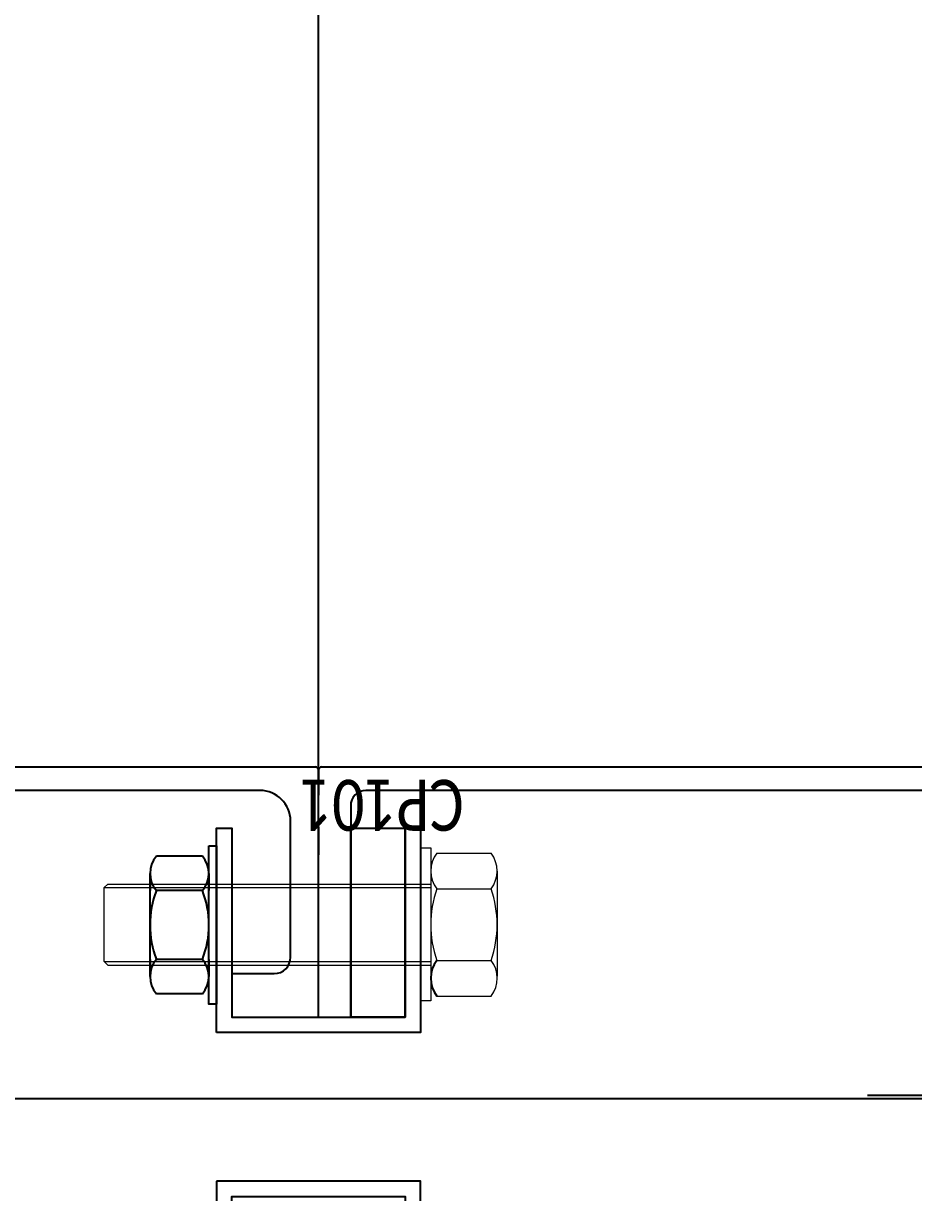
# Model space of a CAD drawing. Header units: millimetres. Extents: x 182 to 305, y 81 to 164.
# Drawn here: x 261.04 to 261.1272, y 108.8206 to 108.9351 of the extents above; entities that cross this region are included whole.
import ezdxf

# ---------------------------------------------------------------- set-up
doc = ezdxf.new("R2010")
doc.units = ezdxf.units.MM
doc.linetypes.add('ACAD_ISO04W100', pattern=[30.5, 24, -3, 0.5, -3])
for name, color, linetype in [('Cascio-Accesorios', 7, 'Continuous'), ('Cascio-Perfil', 7, 'Continuous'), ('Cascio-Perfil Crudo', 7, 'Continuous')]:
    doc.layers.add(name, color=color, linetype=linetype)
doc.styles.add('ROMANS', font='calibri.ttf', dxfattribs={"width": 0.8})

# ---------------------------------------------------------------- blocks, each defined once
blk = doc.blocks.new('U 20x20-JL')
at = {"layer": 'Cascio-Perfil Crudo'}
blk.add_lwpolyline([(-20, 1.5), (0, 1.5), (0, 0), (-18.5, 0), (-18.5, -17), (0, -17), (0, -18.5), (-20, -18.5)], close=True, dxfattribs=at)
blk = doc.blocks.new('A$C563B6C09')
at = {"layer": 'Cascio-Perfil', "color": 8, "linetype": 'ACAD_ISO04W100', "ltscale": 0.5}
blk.add_line((105.65322, 0.895036), (105.65322, 282.544312), dxfattribs=at)
at = {"layer": 'Cascio-Perfil', "color": 9, "linetype": 'ACAD_ISO04W100', "ltscale": 0.5}
blk.add_line((105.65322, 0.895408), (105.65322, 180.75199), dxfattribs=at)
at = {"layer": 'Cascio-Perfil'}
blk.add_lwpolyline([(97.3299, 153.072773), (97.25322, 153.072773)], dxfattribs=at)
at = {"layer": 'Cascio-Perfil', "xscale": -1}
blk.add_blockref('U 20x20-JL', (77.25322, 163.172773), dxfattribs=at)
blk = doc.blocks.new('CP102-Doble')
blk.add_blockref('A$C563B6C09', (-105.65322, -0.895036))

msp = doc.modelspace()

# ---------------------------------------------------------------- linework, layer by layer
at = {"layer": 'Cascio-Accesorios', "color": 252, "lineweight": 9, "ltscale": 5}
for p, q in [((261.08051, 108.853827, -1322.203034), (261.085824, 108.853827, -1322.203034)), ((261.08051, 108.853827, -1322.203034), (261.085824, 108.853827, -1322.203034)), ((261.079916, 108.851916, -1322.203034), (261.079916, 108.841784, -1322.203034)), ((261.079916, 108.851916, -1322.203034), (261.079916, 108.841784, -1322.203034)), ((261.086418, 108.852077, -1322.203034), (261.086418, 108.841784, -1322.203034)), ((261.086418, 108.852077, -1322.203034), (261.086418, 108.841784, -1322.203034)), ((261.048266, 108.850802, -1153.712661), (261.047916, 108.850452, -1153.712661)), ((261.048266, 108.850802, -1153.712661), (261.047916, 108.850452, -1153.712661)), ((261.047916, 108.843202, -1490.693408), (261.047916, 108.850452, -1153.712661)), ((261.047916, 108.850452, -1153.712661), (261.079916, 108.850452, -1322.203034)), ((261.047916, 108.843202, -1490.693408), (261.047916, 108.850452, -1153.712661)), ((261.047916, 108.850452, -1153.712661), (261.079916, 108.850452, -1322.203034)), ((261.048266, 108.850802, -1143.800939), (261.079916, 108.850802, -1322.203034)), ((261.048266, 108.850802, -1143.800939), (261.079916, 108.850802, -1322.203034)), ((261.08051, 108.850327, -1322.203034), (261.085824, 108.850327, -1322.203034)), ((261.08051, 108.850327, -1322.203034), (261.085824, 108.850327, -1322.203034)), ((261.08051, 108.843327, -1322.203034), (261.085824, 108.843327, -1322.203034)), ((261.08051, 108.843327, -1322.203034), (261.085824, 108.843327, -1322.203034)), ((261.047916, 108.843202, -1153.712661), (261.079916, 108.843202, -1322.203034)), ((261.048266, 108.842852, -1153.712661), (261.047916, 108.843202, -1153.712661)), ((261.047916, 108.843202, -1153.712661), (261.079916, 108.843202, -1322.203034)), ((261.048266, 108.842852, -1153.712661), (261.047916, 108.843202, -1153.712661)), ((261.048266, 108.842852, -1143.800939), (261.079916, 108.842852, -1322.203034)), ((261.048266, 108.842852, -1143.800939), (261.079916, 108.842852, -1322.203034)), ((261.08051, 108.839827, -1322.203034), (261.085824, 108.839827, -1322.203034)), ((261.08051, 108.839827, -1322.203034), (261.085824, 108.839827, -1322.203034))]:
    msp.add_line(p, q, dxfattribs=at)
at = {"layer": 'Cascio-Accesorios', "color": 252, "ltscale": 5}
for p, q in [((261.057553, 108.853528, -1367.303195), (261.053047, 108.853528, -1367.303195)), ((261.057553, 108.853528, -1367.303195), (261.053047, 108.853528, -1367.303195)), ((261.052415, 108.841739, -1367.303195), (261.052415, 108.851844, -1367.303195)), ((261.052415, 108.851844, -1367.303195), (261.052415, 108.85016, -1367.303195)), ((261.052415, 108.841739, -1367.303195), (261.052415, 108.851844, -1367.303195)), ((261.052415, 108.851844, -1367.303195), (261.052415, 108.85016, -1367.303195)), ((261.052415, 108.841739, -1367.303195), (261.052415, 108.851844, -1367.303195)), ((261.052415, 108.851844, -1367.303195), (261.052415, 108.85016, -1367.303195)), ((261.052415, 108.841739, -1367.303195), (261.052415, 108.851844, -1367.303195)), ((261.052415, 108.851844, -1367.303195), (261.052415, 108.85016, -1367.303195)), ((261.058184, 108.841739, -1367.303195), (261.058184, 108.851844, -1367.303195)), ((261.058184, 108.851844, -1367.303195), (261.058184, 108.85016, -1367.303195)), ((261.058184, 108.841739, -1367.303195), (261.058184, 108.851844, -1367.303195)), ((261.058184, 108.851844, -1367.303195), (261.058184, 108.85016, -1367.303195)), ((261.052415, 108.842791, -1367.303195), (261.052415, 108.850791, -1367.303195)), ((261.052415, 108.842791, -1367.303195), (261.052415, 108.850791, -1367.303195)), ((261.052415, 108.842791, -1367.303195), (261.052415, 108.850791, -1367.303195)), ((261.052415, 108.842791, -1367.303195), (261.052415, 108.850791, -1367.303195)), ((261.057553, 108.85016, -1367.303195), (261.053047, 108.85016, -1367.303195)), ((261.057553, 108.85016, -1367.303195), (261.053047, 108.85016, -1367.303195)), ((261.058184, 108.842791, -1367.303195), (261.058184, 108.850791, -1367.303195)), ((261.058184, 108.842791, -1367.303195), (261.058184, 108.850791, -1367.303195)), ((261.052415, 108.843423, -1367.303195), (261.052415, 108.841739, -1367.303195)), ((261.052415, 108.843423, -1367.303195), (261.052415, 108.841739, -1367.303195)), ((261.052415, 108.843423, -1367.303195), (261.052415, 108.841739, -1367.303195)), ((261.052415, 108.843423, -1367.303195), (261.052415, 108.841739, -1367.303195)), ((261.057553, 108.843423, -1367.303195), (261.053047, 108.843423, -1367.303195)), ((261.057553, 108.843423, -1367.303195), (261.053047, 108.843423, -1367.303195)), ((261.058184, 108.843423, -1367.303195), (261.058184, 108.841739, -1367.303195)), ((261.058184, 108.843423, -1367.303195), (261.058184, 108.841739, -1367.303195)), ((261.057553, 108.840054, -1367.303195), (261.053047, 108.840054, -1367.303195)), ((261.057553, 108.840054, -1367.303195), (261.053047, 108.840054, -1367.303195))]:
    msp.add_line(p, q, dxfattribs=at)
at = {"layer": 'Cascio-Accesorios', "color": 252, "ltscale": 5, "elevation": -1367.303195}
msp.add_lwpolyline([(261.058166, 108.854528), (261.058916, 108.854528), (261.058916, 108.839054), (261.058166, 108.839054)], close=True, dxfattribs=at)
msp.add_lwpolyline([(261.058166, 108.854528), (261.058916, 108.854528), (261.058916, 108.839054), (261.058166, 108.839054)], close=True, dxfattribs=at)
at = {"layer": 'Cascio-Accesorios', "color": 252, "lineweight": 9, "ltscale": 5, "elevation": -1322.203034}
msp.add_lwpolyline([(261.079916, 108.83935), (261.078916, 108.83935), (261.078916, 108.85435), (261.079916, 108.85435)], close=True, dxfattribs=at)
msp.add_lwpolyline([(261.079916, 108.83935), (261.078916, 108.83935), (261.078916, 108.85435), (261.079916, 108.85435)], close=True, dxfattribs=at)
at = {"layer": 'Cascio-Accesorios', "color": 252, "lineweight": 9, "ltscale": 5}
for centre, radius, start, end in [((261.082789, 108.852077, -1322.203034), 0.0028733928331921, 142.480247, 217.519753), ((261.082789, 108.852077, -1322.203034), 0.0028733928331921, 142.480247, 217.519753), ((261.083545, 108.852077, -1322.203034), 0.0028733928331921, 322.480247, 37.519753), ((261.083545, 108.852077, -1322.203034), 0.0028733928331921, 322.480247, 37.519753), ((261.090503, 108.846827, -1322.203034), 0.0105877468381459, 160.696615, 199.303385), ((261.090503, 108.846827, -1322.203034), 0.0105877468381459, 160.696615, 199.303385), ((261.075831, 108.846827, -1322.203034), 0.0105877468381459, 340.696615, 19.303385), ((261.075831, 108.846827, -1322.203034), 0.0105877468381459, 340.696615, 19.303385), ((261.083581, 108.841577, -1322.203034), 0.002844797112011, 322.03668, 37.96332), ((261.083581, 108.841577, -1322.203034), 0.002844797112011, 322.03668, 37.96332)]:
    msp.add_arc(centre, radius, start, end, dxfattribs=at)
at = {"layer": 'Cascio-Accesorios', "color": 252, "ltscale": 5}
for centre, radius, start, end in [((261.054976, 108.851844, -1367.303195), 0.002561398385965, 138.887909, 221.112091), ((261.054976, 108.851844, -1367.303195), 0.002561398385965, 138.887909, 221.112091), ((261.055623, 108.851844, -1367.303195), 0.002561398385965, 318.887909, 41.112091), ((261.055623, 108.851844, -1367.303195), 0.002561398385965, 318.887909, 41.112091), ((261.061713, 108.846791, -1367.303195), 0.009298227017545, 158.76069, 201.23931), ((261.061713, 108.846791, -1367.303195), 0.009298227017545, 158.76069, 201.23931), ((261.053047, 108.85016, -1367.303195), 1e-16, 0, 0), ((261.053047, 108.85016, -1367.303195), 1e-16, 0, 0), ((261.048886, 108.846791, -1367.303195), 0.009298227017545, 338.76069, 21.23931), ((261.048886, 108.846791, -1367.303195), 0.009298227017545, 338.76069, 21.23931), ((261.057553, 108.85016, -1367.303195), 1e-16, 0, 0), ((261.057553, 108.85016, -1367.303195), 1e-16, 0, 0), ((261.054976, 108.841739, -1367.303195), 0.002561398385965, 138.887909, 221.112091), ((261.054976, 108.841739, -1367.303195), 0.002561398385965, 138.887909, 221.112091), ((261.055623, 108.841739, -1367.303195), 0.002561398385965, 318.887909, 41.112091), ((261.055623, 108.841739, -1367.303195), 0.002561398385965, 318.887909, 41.112091)]:
    msp.add_arc(centre, radius, start, end, dxfattribs=at)
at = {"layer": 'Cascio-Accesorios', "color": 252, "ltscale": 10}
msp.add_arc((261.08414, 108.85013, -1322.203034), 1e-16, 0, 0, dxfattribs=at)
msp.add_arc((261.08414, 108.85013, -1322.203034), 1e-16, 0, 0, dxfattribs=at)
at = {"layer": 'Cascio-Accesorios', "color": 252}
msp.add_arc((261.082753, 108.841577, -1322.203034), 0.002844797112011, 142.03668, 217.96332, dxfattribs=at)
msp.add_arc((261.082753, 108.841577, -1322.203034), 0.002844797112011, 142.03668, 217.96332, dxfattribs=at)
at = {"layer": 'Cascio-Perfil', "color": 252}
for p, q in [((261.068916, 108.861965, -1322.203034), (261.068916, 108.935923, -1322.203034)), ((261.068916, 108.861965, -1322.203034), (261.068916, 108.935923, -1322.203034)), ((261.068918, 108.861965, -1322.203034), (261.068918, 108.935922, -1322.203034)), ((261.068918, 108.861965, -1322.203034), (261.068918, 108.935922, -1322.203034)), ((260.949219, 108.862265, -1322.203034), (261.068618, 108.862265, -1322.203034)), ((260.949219, 108.862265, -1322.203034), (261.068618, 108.862265, -1322.203034)), ((261.068918, 108.837765, -1322.203034), (261.068918, 108.861965, -1322.203034)), ((261.068918, 108.861965, -1322.203034), (261.068918, 108.859519, -1322.203034)), ((261.068918, 108.837765, -1322.203034), (261.068918, 108.861965, -1322.203034)), ((261.068918, 108.861965, -1322.203034), (261.068918, 108.859519, -1322.203034)), ((261.069218, 108.862265, -1322.203034), (261.188616, 108.862265, -1322.203034)), ((261.069218, 108.862265, -1322.203034), (261.188616, 108.862265, -1322.203034)), ((261.050318, 108.859965, -1322.203034), (261.016985, 108.859965, -1322.203034)), ((261.050318, 108.859965, -1322.203034), (261.016985, 108.859965, -1322.203034)), ((261.063179, 108.859965, -1322.203034), (261.050318, 108.859965, -1322.203034)), ((261.063179, 108.859965, -1322.203034), (261.050318, 108.859965, -1322.203034)), ((261.076668, 108.859965, -1322.203034), (261.073568, 108.859965, -1322.203034)), ((261.076668, 108.859965, -1322.203034), (261.073568, 108.859965, -1322.203034)), ((261.129872, 108.859965, -1322.203034), (261.076668, 108.859965, -1322.203034)), ((261.129872, 108.859965, -1322.203034), (261.076668, 108.859965, -1322.203034)), ((261.072068, 108.858465, -1322.203034), (261.072068, 108.837765, -1322.203034)), ((261.072068, 108.858465, -1322.203034), (261.072068, 108.837765, -1322.203034)), ((261.066179, 108.843628, -1322.203034), (261.066179, 108.856965, -1322.203034)), ((261.066179, 108.843628, -1322.203034), (261.066179, 108.856965, -1322.203034)), ((261.068918, 108.856411, -1322.203034), (261.068918, 108.853661, -1322.203034)), ((261.068918, 108.856411, -1322.203034), (261.068918, 108.853661, -1322.203034)), ((261.072068, 108.837765, -1322.203034), (261.072068, 108.856265, -1322.203034)), ((261.072068, 108.856265, -1322.203034), (261.077416, 108.856265, -1322.203034)), ((261.072068, 108.837765, -1322.203034), (261.072068, 108.856265, -1322.203034)), ((261.072068, 108.856265, -1322.203034), (261.077416, 108.856265, -1322.203034)), ((261.077416, 108.856265, -1322.203034), (261.077416, 108.837765, -1322.203034)), ((261.077416, 108.856265, -1322.203034), (261.077416, 108.837765, -1322.203034)), ((261.060416, 108.842028, -1322.203034), (261.064579, 108.842028, -1322.203034)), ((261.060416, 108.842028, -1322.203034), (261.064579, 108.842028, -1322.203034)), ((261.077416, 108.837765, -1322.203034), (261.072068, 108.837765, -1322.203034)), ((261.077416, 108.837765, -1322.203034), (261.072068, 108.837765, -1322.203034))]:
    msp.add_line(p, q, dxfattribs=at)
at = {"layer": 'Cascio-Perfil', "color": 252, "linetype": 'ACAD_ISO04W100', "ltscale": 0.5}
for q in [(260.942648, 108.829765, -1322.203034), (260.942648, 108.829765, -1322.203034), (261.042835, 108.829765, -1322.203034), (261.042835, 108.829765, -1322.203034), (261.042837, 108.829765, -1322.203034), (261.042837, 108.829765, -1322.203034)]:
    msp.add_line((261.222694, 108.829765, -1322.203034), q, dxfattribs=at)
at = {"layer": 'Cascio-Perfil', "color": 252}
for centre, radius, start, end in [((261.068618, 108.861965, -1322.203034), 0.0002999966964126, 0, 90), ((261.068618, 108.861965, -1322.203034), 0.0002999966964126, 0, 90), ((261.069218, 108.861965, -1322.203034), 0.0002999966964126, 90, 180), ((261.069218, 108.861965, -1322.203034), 0.0002999966964126, 90, 180), ((261.063179, 108.856965, -1322.203034), 0.0029999669932295, 0, 90), ((261.063179, 108.856965, -1322.203034), 0.0029999669932295, 0, 90), ((261.073568, 108.858465, -1322.203034), 0.0015000000130385, 89.999999, 179.999999), ((261.073568, 108.858465, -1322.203034), 0.0015000000130385, 89.999999, 179.999999), ((261.064579, 108.843628, -1322.203034), 0.001599982380867, 270, 0), ((261.064579, 108.843628, -1322.203034), 0.001599982380867, 270, 0)]:
    msp.add_arc(centre, radius, start, end, dxfattribs=at)
at = {"layer": 'Cascio-Perfil Crudo', "color": 252, "elevation": -1322.203034}
msp.add_lwpolyline([(261.058916, 108.836265), (261.058916, 108.856265), (261.060416, 108.856265), (261.060416, 108.837765), (261.077416, 108.837765), (261.077416, 108.856265), (261.078916, 108.856265), (261.078916, 108.836265)], close=True, dxfattribs=at)
msp.add_lwpolyline([(261.058916, 108.836265), (261.058916, 108.856265), (261.060416, 108.856265), (261.060416, 108.837765), (261.077416, 108.837765), (261.077416, 108.856265), (261.078916, 108.856265), (261.078916, 108.836265)], close=True, dxfattribs=at)

# ---------------------------------------------------------------- block references
at = {"color": 252, "xscale": 0.001, "yscale": 0.001, "zscale": 0.001, "rotation": 90}
msp.add_blockref('CP102-Doble', (261.222694, 108.830106, -1322.203034), dxfattribs=at)

# ---------------------------------------------------------------- texts
at = {"layer": 'Defpoints', "insert": (261.08312, 108.856008, -1322.203034), "char_height": 0.005, "width": 0.031595, "attachment_point": 1, "rotation": 180, "style": 'ROMANS'}
msp.add_mtext('CP101', dxfattribs=at)
msp.add_mtext('CP101', dxfattribs=at)

doc.saveas('drawing.dxf')
